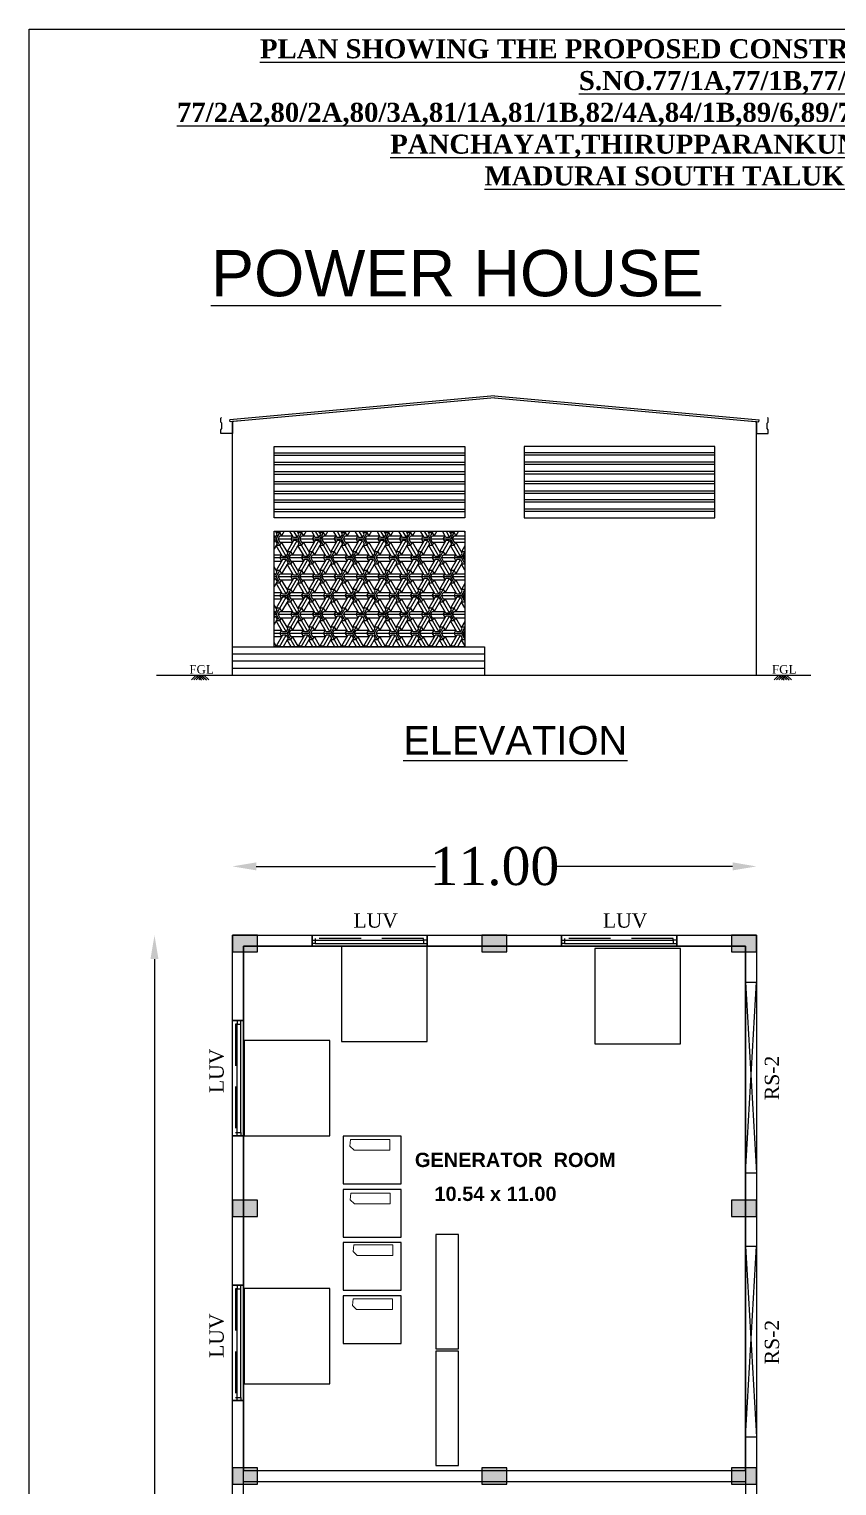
# Model space of a CAD drawing. Header units: metres. Extents: x 1422408 to 2565053, y 3723 to 80428.
# Drawn here: x 2267718.24 to 2267735.19, y 4124.18 to 4154.74 of the extents above; entities that cross this region are included whole.
import ezdxf
from ezdxf.enums import TextEntityAlignment as Align

# ---------------------------------------------------------------- set-up
doc = ezdxf.new("R2010")
doc.units = ezdxf.units.M
doc.header["$LTSCALE"] = 3.5
doc.header["$MEASUREMENT"] = 0
doc.linetypes.add('CARTON WORKING$0$HIDDEN', pattern=[0.375, 0.25, -0.125])
doc.linetypes.add('HIDDEN', pattern=[0.375, 0.25, -0.125])
doc.layers.get('0').update_dxf_attribs({"linetype": 'CONTINUOUS'})
doc.layers.get('DEFPOINTS').update_dxf_attribs({"linetype": 'CONTINUOUS'})
for name, color, linetype in [('BLK_2_FLR_0_AC_ROOM_2', 117, 'CONTINUOUS'), ('BLK_2_FLR_0_AC_ROOM_3', 117, 'CONTINUOUS'), ('BLK_2_FLR_0_ROOM_3_LIGHT_VENTILATION_1', 232, 'CONTINUOUS'), ('BLK_2_FLR_0_URINAL', 235, 'CONTINUOUS'), ('BLK_2_FLR_0_WATER_CLOSET', 213, 'CONTINUOUS')]:
    doc.layers.add(name, color=color, linetype=linetype)
doc.layers.add('BLK_2_FLR_0_BLT_UP_AREA', color=1, linetype='CONTINUOUS', plot=False)
doc.layers.add('BLK_2_FLR_0_WASH', color=243, linetype='CONTINUOUS', lineweight=5)
doc.styles.add('ANAND', font='times.ttf')
doc.styles.add('ROOM TEXT 10.5', font='swisse.ttf')
doc.styles.add('SIKKIM-ARE', font='arialbd.ttf')
doc.styles.add('style1jaya', font='times.ttf')
doc.styles.add('thin2', font='arial.ttf', dxfattribs={"height": 0.3})
doc.dimstyles.new('STANDARD$0', dxfattribs={"dimtxt": 0.25, "dimasz": 0.1, "dimexe": 2, "dimexo": 2, "dimgap": 0, "dimtad": 0, "dimzin": 0, "dimdsep": 46, "dimtxsty": 'ANAND', "dimcen": 0.0625, "dimdle": 2.5, "dimse1": 1, "dimse2": 1, "dimclrd": 2, "dimclre": 9, "dimadec": 0, "dimazin": 0, "dimtfac": 1, "dimtix": 1, "dimtofl": 0, "dimtmove": 2, "dimatfit": 3, "dimldrblk": 'OBLIQUE', "dimfxl": 0, "dimtolj": 1, "dimtzin": 0, "dimarcsym": 0})

# ---------------------------------------------------------------- blocks, each defined once
blk = doc.blocks.new('*D549')
at = {"lineweight": -2}
for p, q in [((2267720.869, 4135.232), (2267720.869, 4120.073)), ((2267720.869, 4102.382), (2267720.869, 4117.541))]:
    blk.add_line(p, q, dxfattribs=at)
for points in [[(2267720.785, 4135.232), (2267720.952, 4135.232), (2267720.869, 4135.732)], [(2267720.785, 4102.382), (2267720.952, 4102.382), (2267720.869, 4101.882)]]:
    blk.add_solid(points)
at = {"layer": 'DEFPOINTS', "color": 0}
for p in [(2267720.457, 4135.732), (2267720.869, 4135.732), (2267720.457, 4101.882)]:
    blk.add_point(p, dxfattribs=at)
at = {"color": 0, "lineweight": -2, "insert": (2267720.869, 4118.807), "char_height": 0.8, "attachment_point": 5, "rotation": 90, "style": 'ANAND'}
blk.add_mtext('\\A1;33.85', dxfattribs=at)
blk = doc.blocks.new('_Oblique')
at = {"color": 0, "linetype": 'ByBlock', "lineweight": -2}
blk.add_line((-0.5, -0.5), (0.5, 0.5), dxfattribs=at)
blk = doc.blocks.new('*D550')
at = {"lineweight": -2}
for p, q in [((2267723.004, 4137.176), (2267726.765, 4137.176)), ((2267733.004, 4137.176), (2267729.243, 4137.176))]:
    blk.add_line(p, q, dxfattribs=at)
for points in [[(2267723.004, 4137.26), (2267723.004, 4137.093), (2267722.504, 4137.176)], [(2267733.004, 4137.26), (2267733.004, 4137.093), (2267733.504, 4137.176)]]:
    blk.add_solid(points)
at = {"layer": 'DEFPOINTS', "color": 0}
for p in [(2267733.504, 4137.176), (2267733.504, 4137.176), (2267722.504, 4136.854)]:
    blk.add_point(p, dxfattribs=at)
at = {"color": 0, "lineweight": -2, "insert": (2267728.004, 4137.176), "char_height": 0.8, "attachment_point": 5, "style": 'ANAND'}
blk.add_mtext('\\A1;11.00', dxfattribs=at)

msp = doc.modelspace()

# ---------------------------------------------------------------- hatches: boundary and pattern name
h = msp.add_hatch()
h.set_pattern_fill('ESCHER', color=256, scale=0.015)
h.set_pattern_definition([(60, (2261769.99372, 4633.03665), (-0.4572, -1e-10), [0.4191, -0.0381]), (180, (2261769.99372, 4633.03665), (0.2286, -0.395946814), [0.4191, -0.0381]), (300, (2261769.99372, 4633.03665), (0.4572, -1e-10), [0.4191, -0.0381]), (60, (2261770.03182, 4633.03665), (-0.4572, -1e-10), [0.0762, -0.381]), (300, (2261770.03182, 4633.03665), (0.4572, -1e-10), [0.0762, -0.381]), (60, (2261769.97467, 4633.06964), (-0.4572, -1e-10), [0.0762, -0.381]), (180, (2261769.97467, 4633.06964), (0.2286, -0.395946814), [0.0762, -0.381]), (300, (2261769.97467, 4633.00365), (0.4572, -1e-10), [0.0762, -0.381]), (180, (2261769.97467, 4633.00365), (0.2286, -0.395946814), [0.0762, -0.381]), (60, (2261769.84132, 4633.03665), (-0.4572, -1e-10), [0.0762, -0.381]), (300, (2261769.84132, 4633.03665), (0.4572, -1e-10), [0.0762, -0.381]), (60, (2261770.06992, 4632.90467), (-0.4572, -1e-10), [0.0762, -0.381]), (180, (2261770.06992, 4632.90467), (0.2286, -0.395946814), [0.0762, -0.381]), (300, (2261770.06992, 4633.16863), (0.4572, -1e-10), [0.0762, -0.381]), (180, (2261770.06992, 4633.16863), (0.2286, -0.395946814), [0.0762, -0.381]), (0, (2261770.06992, 4633.10264), (-0.2286, 0.395946814), [0.2667, -0.1905]), (0, (2261770.06992, 4632.97066), (-0.2286, 0.395946814), [0.2667, -0.1905]), (120, (2261770.01277, 4633.13563), (-0.4572, 1e-10), [0.2667, -0.1905]), (120, (2261769.89847, 4633.06964), (-0.4572, 1e-10), [0.2667, -0.1905]), (240, (2261769.89847, 4633.00365), (0.2286, -0.395946815), [0.2667, -0.1905]), (240, (2261770.01277, 4632.93766), (0.2286, -0.395946815), [0.2667, -0.1905])])
h.paths.add_polyline_path([(2267723.38062, 4144.20542), (2267723.38062, 4141.78542), (2267727.38062, 4141.78542), (2267727.38062, 4144.20542)])
h = msp.add_hatch(color=256)
h.dxf.hatch_style = 1
h.paths.add_polyline_path([(2267722.5039, 4135.73237), (2267722.50392, 4135.38568), (2267723.02891, 4135.38571), (2267723.02889, 4135.7324)])
h = msp.add_hatch(color=256)
h.dxf.hatch_style = 1
h.paths.add_polyline_path([(2267727.74141, 4135.73238), (2267727.74143, 4135.38569), (2267728.26641, 4135.38572), (2267728.26639, 4135.73241)])
h = msp.add_hatch(color=256)
h.dxf.hatch_style = 1
h.paths.add_polyline_path([(2267732.97892, 4135.73237), (2267732.97894, 4135.38568), (2267733.50392, 4135.38571), (2267733.5039, 4135.7324)])
h = msp.add_hatch(color=256)
h.dxf.hatch_style = 1
h.paths.add_polyline_path([(2267722.50391, 4130.17571), (2267722.50393, 4129.82902), (2267723.02892, 4129.82905), (2267723.0289, 4130.17574)])
h = msp.add_hatch(color=256)
h.dxf.hatch_style = 1
h.paths.add_polyline_path([(2267732.97893, 4130.17571), (2267732.97895, 4129.82902), (2267733.50393, 4129.82905), (2267733.50391, 4130.17574)])
h = msp.add_hatch(color=256)
h.dxf.hatch_style = 1
h.paths.add_polyline_path([(2267722.5039, 4124.5607), (2267722.50392, 4124.21401), (2267723.02891, 4124.21404), (2267723.02889, 4124.56073)])
h = msp.add_hatch(color=256)
h.dxf.hatch_style = 1
h.paths.add_polyline_path([(2267727.74141, 4124.56071), (2267727.74143, 4124.21402), (2267728.26641, 4124.21405), (2267728.26639, 4124.56074)])
h = msp.add_hatch(color=256)
h.dxf.hatch_style = 1
h.paths.add_polyline_path([(2267732.97892, 4124.5607), (2267732.97894, 4124.21401), (2267733.50392, 4124.21404), (2267733.5039, 4124.56073)])

# ---------------------------------------------------------------- linework, layer by layer
for p, q in [((2267722.50392, 4141.18542), (2267722.50392, 4146.50978)), ((2267733.50392, 4141.18542), (2267733.50392, 4146.50996)), ((2267721.74467, 4141.18542), (2267721.64337, 4141.08861)), ((2267721.79773, 4141.18542), (2267721.69353, 4141.08767)), ((2267721.74467, 4141.18542), (2267721.8561, 4141.08767)), ((2267721.85079, 4141.18542), (2267721.74659, 4141.08767)), ((2267721.79773, 4141.18542), (2267721.90471, 4141.08767)), ((2267721.90385, 4141.18542), (2267721.79965, 4141.08767)), ((2267721.85079, 4141.18542), (2267721.95777, 4141.08767)), ((2267721.90385, 4141.18542), (2267722.01083, 4141.08767)), ((2267733.97347, 4141.18542), (2267733.87216, 4141.08861)), ((2267734.02653, 4141.18542), (2267733.92233, 4141.08767)), ((2267733.97347, 4141.18542), (2267734.08489, 4141.08767)), ((2267734.07958, 4141.18542), (2267733.97539, 4141.08767)), ((2267734.02653, 4141.18542), (2267734.13351, 4141.08767)), ((2267734.13264, 4141.18542), (2267734.02844, 4141.08767)), ((2267734.07958, 4141.18542), (2267734.18657, 4141.08767)), ((2267734.13264, 4141.18542), (2267734.23962, 4141.08767)), ((2267724.23789, 4135.63199), (2267726.51613, 4135.63212)), ((2267724.2379, 4135.55605), (2267726.51613, 4135.55618)), ((2267729.4754, 4135.63199), (2267731.75363, 4135.63212)), ((2267729.47541, 4135.55605), (2267731.75364, 4135.55618)), ((2267722.60408, 4131.59089), (2267722.60395, 4133.86912)), ((2267722.68002, 4131.59089), (2267722.67989, 4133.86912)), ((2267722.6044, 4126.03423), (2267722.60427, 4128.31246)), ((2267722.68034, 4126.03423), (2267722.68021, 4128.31247))]:
    msp.add_line(p, q)
at = {"linetype": 'ByBlock', "lineweight": 13}
for p, q in [((2267724.17515, 4135.73224), (2267726.59515, 4135.73238)), ((2267724.17517, 4135.50233), (2267724.17515, 4135.73224)), ((2267726.59515, 4135.73238), (2267726.59517, 4135.50246)), ((2267729.41266, 4135.73224), (2267731.83266, 4135.73238)), ((2267729.41268, 4135.50233), (2267729.41266, 4135.73224)), ((2267731.83266, 4135.73238), (2267731.83268, 4135.50246)), ((2267726.59517, 4135.50246), (2267724.17517, 4135.50233)), ((2267731.83268, 4135.50246), (2267729.41268, 4135.50233)), ((2267722.50369, 4133.94505), (2267722.7336, 4133.94507)), ((2267722.50383, 4131.52815), (2267722.50369, 4133.94505)), ((2267722.7336, 4133.94507), (2267722.73374, 4131.52816)), ((2267722.504, 4128.3884), (2267722.73392, 4128.38841)), ((2267722.50414, 4125.97149), (2267722.504, 4128.3884)), ((2267722.73392, 4128.38841), (2267722.73406, 4125.9715))]:
    msp.add_line(p, q, dxfattribs=at)
at = {"linetype": 'ByBlock', "lineweight": 30}
for p, q in [((2267726.59515, 4135.73217), (2267726.59517, 4135.50435)), ((2267731.83266, 4135.73217), (2267731.83267, 4135.50435)), ((2267722.73392, 4131.52507), (2267722.50707, 4131.52505)), ((2267722.73424, 4125.96841), (2267722.50739, 4125.9684))]:
    msp.add_line(p, q, dxfattribs=at)
at = {"color": 3, "ltscale": 0.05}
msp.add_lwpolyline([(2267718.2375, 4154.74073), (2267752.63331, 4154.74073), (2267752.63331, 4097.59833), (2267718.2375, 4097.59833)], close=True, dxfattribs=at)
for points in [[(2267728.00492, 4147.04545), (2267722.45249, 4146.54329)], [(2267728.00492, 4147.0073), (2267722.45591, 4146.50544)], [(2267728.00492, 4147.04545), (2267733.55734, 4146.54329)], [(2267728.00492, 4147.0073), (2267733.55392, 4146.50544)], [(2267722.67438, 4146.52562), (2267722.50527, 4146.50991), (2267722.50551, 4146.2573), (2267722.25951, 4146.25729), (2267722.25951, 4146.33779), (2267722.28307, 4146.36138), (2267722.28307, 4146.47117), (2267722.2595, 4146.49474), (2267722.2595, 4146.57642), (2267722.2766, 4146.59351)], [(2267722.45591, 4146.50544), (2267722.45249, 4146.54329)], [(2267733.33546, 4146.52562), (2267733.50456, 4146.50991), (2267733.50432, 4146.2573), (2267733.75032, 4146.25729), (2267733.75032, 4146.33779), (2267733.72676, 4146.36138), (2267733.72676, 4146.47117), (2267733.75033, 4146.49474), (2267733.75033, 4146.57642), (2267733.73324, 4146.59351)], [(2267733.55392, 4146.50544), (2267733.55734, 4146.54329)], [(2267723.38062, 4145.85418), (2267727.38062, 4145.85418)], [(2267723.38062, 4145.80649), (2267727.38062, 4145.80649)], [(2267732.62922, 4145.85418), (2267728.62922, 4145.85418)], [(2267732.62922, 4145.80649), (2267728.62922, 4145.80649)], [(2267723.38062, 4145.6544), (2267727.38062, 4145.6544)], [(2267723.38062, 4145.60527), (2267727.38062, 4145.60527)], [(2267732.62922, 4145.6544), (2267728.62922, 4145.6544)], [(2267732.62922, 4145.60527), (2267728.62922, 4145.60527)], [(2267723.38062, 4145.45954), (2267727.38062, 4145.45954)], [(2267723.38062, 4145.40404), (2267727.38062, 4145.40404)], [(2267723.38062, 4145.25195), (2267727.38062, 4145.25195)], [(2267723.38062, 4145.20282), (2267727.38062, 4145.20282)], [(2267732.62922, 4145.45954), (2267728.62922, 4145.45954)], [(2267732.62922, 4145.40404), (2267728.62922, 4145.40404)], [(2267732.62922, 4145.25195), (2267728.62922, 4145.25195)], [(2267732.62922, 4145.20282), (2267728.62922, 4145.20282)], [(2267723.38062, 4145.05073), (2267727.38062, 4145.05073)], [(2267723.38062, 4145.00159), (2267727.38062, 4145.00159)], [(2267723.38062, 4144.8695), (2267727.38062, 4144.8695)], [(2267732.62922, 4145.05073), (2267728.62922, 4145.05073)], [(2267732.62922, 4145.00159), (2267728.62922, 4145.00159)], [(2267732.62922, 4144.8695), (2267728.62922, 4144.8695)], [(2267723.38062, 4144.82037), (2267727.38062, 4144.82037)], [(2267723.38062, 4144.66828), (2267727.38062, 4144.66828)], [(2267723.38062, 4144.61976), (2267727.38062, 4144.61976)], [(2267732.62922, 4144.82037), (2267728.62922, 4144.82037)], [(2267732.62922, 4144.66828), (2267728.62922, 4144.66828)], [(2267732.62922, 4144.61976), (2267728.62922, 4144.61976)], [(2267722.50392, 4141.78542), (2267727.79701, 4141.78542), (2267727.79701, 4141.18542)], [(2267722.50392, 4141.63542), (2267727.79701, 4141.63542)], [(2267722.50392, 4141.48542), (2267727.79701, 4141.48542)], [(2267722.50392, 4141.33542), (2267727.79701, 4141.33542)], [(2267720.90895, 4141.18542), (2267734.64305, 4141.18542)], [(2267724.17516, 4135.63199), (2267724.23789, 4135.63199), (2267724.2379, 4135.55605), (2267724.21258, 4135.55605), (2267724.21258, 4135.55605), (2267724.17516, 4135.55605)], [(2267726.59516, 4135.63212), (2267726.51613, 4135.63212), (2267726.51613, 4135.55618), (2267726.54144, 4135.55618), (2267726.54144, 4135.55618), (2267726.59516, 4135.55618)], [(2267729.41267, 4135.63199), (2267729.4754, 4135.63199), (2267729.47541, 4135.55605), (2267729.45009, 4135.55605), (2267729.45009, 4135.55605), (2267729.41267, 4135.55605)], [(2267731.83267, 4135.63212), (2267731.75363, 4135.63212), (2267731.75364, 4135.55618), (2267731.77895, 4135.55618), (2267731.77895, 4135.55618), (2267731.83267, 4135.55618)], [(2267722.60395, 4133.94506), (2267722.60395, 4133.86912), (2267722.67989, 4133.86912), (2267722.67989, 4133.89444), (2267722.67989, 4133.89444), (2267722.67989, 4133.94506)], [(2267722.60733, 4131.52506), (2267722.60733, 4131.59089), (2267722.68327, 4131.59089), (2267722.68327, 4131.56558), (2267722.68327, 4131.56558), (2267722.68327, 4131.52506)], [(2267722.60426, 4128.3884), (2267722.60427, 4128.31246), (2267722.68021, 4128.31247), (2267722.68021, 4128.33778), (2267722.68021, 4128.33778), (2267722.6802, 4128.38841)], [(2267722.60765, 4125.9684), (2267722.60764, 4126.03423), (2267722.68358, 4126.03423), (2267722.68359, 4126.00892), (2267722.68359, 4126.00892), (2267722.68359, 4125.96841)]]:
    msp.add_lwpolyline(points)
for points in [[(2267723.38062, 4145.98542), (2267727.38062, 4145.98542), (2267727.38062, 4144.48542), (2267723.38062, 4144.48542)], [(2267732.62922, 4145.98542), (2267728.62922, 4145.98542), (2267728.62922, 4144.48542), (2267732.62922, 4144.48542)], [(2267722.50392, 4135.38568), (2267723.02891, 4135.38571), (2267723.02889, 4135.7324), (2267722.5039, 4135.73237)], [(2267727.74143, 4135.38569), (2267728.26641, 4135.38572), (2267728.26639, 4135.73241), (2267727.74141, 4135.73238)], [(2267732.97894, 4135.38568), (2267733.50392, 4135.38571), (2267733.5039, 4135.7324), (2267732.97892, 4135.73237)], [(2267722.50393, 4129.82902), (2267723.02892, 4129.82905), (2267723.0289, 4130.17574), (2267722.50391, 4130.17571)], [(2267732.97895, 4129.82902), (2267733.50393, 4129.82905), (2267733.50391, 4130.17574), (2267732.97893, 4130.17571)], [(2267722.50392, 4124.21401), (2267723.02891, 4124.21404), (2267723.02889, 4124.56073), (2267722.5039, 4124.5607)], [(2267727.74143, 4124.21402), (2267728.26641, 4124.21405), (2267728.26639, 4124.56074), (2267727.74141, 4124.56071)], [(2267732.97894, 4124.21401), (2267733.50392, 4124.21404), (2267733.5039, 4124.56073), (2267732.97892, 4124.5607)]]:
    msp.add_lwpolyline(points, close=True)
at = {"ltscale": 0.5}
msp.add_lwpolyline([(2267723.38062, 4144.20542), (2267727.38062, 4144.20542), (2267727.38062, 4141.78542), (2267723.38062, 4141.78542)], close=True, dxfattribs=at)
at = {"ltscale": 0.05}
for points in [[(2267722.50392, 4135.7324), (2267733.50392, 4135.7324), (2267733.50392, 4101.8824), (2267722.50392, 4101.8824), (2267722.50392, 4135.7324)], [(2267733.27392, 4134.74998), (2267733.50392, 4134.74998)], [(2267733.27392, 4130.74998), (2267733.50392, 4134.74998)], [(2267733.27392, 4134.74998), (2267733.50392, 4130.74998)], [(2267733.27392, 4130.74998), (2267733.50392, 4130.74998)], [(2267733.27392, 4129.20767), (2267733.50392, 4129.20767)], [(2267733.27392, 4125.20767), (2267733.50392, 4129.20767)], [(2267733.27392, 4129.20767), (2267733.50392, 4125.20767)], [(2267733.27392, 4125.20767), (2267733.50392, 4125.20767)], [(2267722.73392, 4124.5024), (2267733.27392, 4124.5024)], [(2267722.73392, 4124.2724), (2267733.27392, 4124.2724)]]:
    msp.add_lwpolyline(points, dxfattribs=at)
at = {"linetype": 'ByBlock', "lineweight": 30}
for points in [[(2267724.17517, 4135.50442), (2267724.17515, 4135.73224)], [(2267729.41267, 4135.50442), (2267729.41266, 4135.73224)], [(2267722.50694, 4133.94505), (2267722.73392, 4133.94507)], [(2267722.50725, 4128.3884), (2267722.73424, 4128.38841)]]:
    msp.add_lwpolyline(points, dxfattribs=at)
at = {"ltscale": 0.05}
msp.add_lwpolyline([(2267722.73392, 4135.5024), (2267733.27392, 4135.5024), (2267733.27392, 4102.1124), (2267722.73392, 4102.1124)], close=True, dxfattribs=at)
at = {"linetype": 'CARTON WORKING$0$HIDDEN'}
for points in [[(2267726.51613, 4135.63212), (2267726.51612, 4135.66628), (2267724.23789, 4135.66615), (2267724.2379, 4135.55605)], [(2267731.75363, 4135.63212), (2267731.75363, 4135.66628), (2267729.4754, 4135.66615), (2267729.47541, 4135.55605)], [(2267722.60395, 4133.86912), (2267722.56979, 4133.86912), (2267722.56992, 4131.59088), (2267722.68002, 4131.59089)], [(2267722.60427, 4128.31246), (2267722.57011, 4128.31246), (2267722.57024, 4126.03423), (2267722.68034, 4126.03423)]]:
    msp.add_lwpolyline(points, dxfattribs=at)
at = {"layer": 'BLK_2_FLR_0_AC_ROOM_2', "color": 3, "ltscale": 400}
msp.add_lwpolyline([(2267722.73392, 4124.2724), (2267733.27392, 4124.2724), (2267733.27392, 4110.2724), (2267722.73392, 4110.2724)], close=True, dxfattribs=at)
at = {"layer": 'BLK_2_FLR_0_AC_ROOM_3', "color": 3, "ltscale": 400}
msp.add_lwpolyline([(2267722.73392, 4124.5024), (2267733.27392, 4124.5024), (2267733.27392, 4135.5024), (2267722.73392, 4135.5024)], close=True, dxfattribs=at)
at = {"layer": 'BLK_2_FLR_0_BLT_UP_AREA', "color": 45, "ltscale": 400}
msp.add_lwpolyline([(2267722.5039, 4135.7324), (2267733.50392, 4135.7324), (2267733.50392, 4101.8824), (2267722.5039, 4101.8824)], close=True, dxfattribs=at)
at = {"layer": 'BLK_2_FLR_0_ROOM_3_LIGHT_VENTILATION_1', "ltscale": 400}
for points in [[(2267724.79517, 4133.50435), (2267726.59517, 4133.50435), (2267726.59517, 4135.50435), (2267724.79517, 4135.50435)], [(2267730.11171, 4133.45057), (2267731.91171, 4133.45057), (2267731.91171, 4135.45057), (2267730.11171, 4135.45057)], [(2267722.75039, 4131.52507), (2267724.55039, 4131.52507), (2267724.55039, 4133.52507), (2267722.75039, 4133.52507)], [(2267722.75069, 4126.31788), (2267724.55069, 4126.31788), (2267724.55069, 4128.31788), (2267722.75069, 4128.31788)]]:
    msp.add_lwpolyline(points, close=True, dxfattribs=at)
at = {"layer": 'BLK_2_FLR_0_URINAL'}
for points in [[(2267726.77094, 4127.0579), (2267727.25064, 4127.0579), (2267727.25064, 4129.45261), (2267726.77094, 4129.45261)], [(2267726.77094, 4124.61144), (2267727.25064, 4124.61144), (2267727.25064, 4127.00616), (2267726.77094, 4127.00616)]]:
    msp.add_lwpolyline(points, close=True, dxfattribs=at)
at = {"layer": 'BLK_2_FLR_0_WASH', "color": 60}
for points in [[(2267725.80778, 4131.22271), (2267725.80778, 4131.44822), (2267724.98568, 4131.44822), (2267724.97173, 4131.30902), (2267725.05805, 4131.22271), (2267725.80778, 4131.22271)], [(2267725.8154, 4130.09478), (2267725.8154, 4130.3203), (2267724.9933, 4130.3203), (2267724.97935, 4130.1811), (2267725.06567, 4130.09478), (2267725.8154, 4130.09478)], [(2267725.87359, 4129.01241), (2267725.87359, 4129.23792), (2267725.05149, 4129.23792), (2267725.03754, 4129.09872), (2267725.12386, 4129.01241), (2267725.87359, 4129.01241)], [(2267725.86146, 4127.88157), (2267725.86146, 4128.10708), (2267725.03937, 4128.10708), (2267725.02542, 4127.96788), (2267725.11173, 4127.88157), (2267725.86146, 4127.88157)]]:
    msp.add_lwpolyline(points, close=True, dxfattribs=at)
at = {"layer": 'BLK_2_FLR_0_WATER_CLOSET', "color": 2}
for points in [[(2267726.0463, 4130.51564), (2267726.0463, 4131.51564), (2267724.8263, 4131.51564), (2267724.8263, 4130.51564)], [(2267726.0463, 4129.40064), (2267726.0463, 4130.40064), (2267724.8263, 4130.40064), (2267724.8263, 4129.40064)], [(2267726.0463, 4128.28564), (2267726.0463, 4129.28564), (2267724.8263, 4129.28564), (2267724.8263, 4128.28564)], [(2267726.0463, 4127.17064), (2267726.0463, 4128.17064), (2267724.8263, 4128.17064), (2267724.8263, 4127.17064)]]:
    msp.add_lwpolyline(points, close=True, dxfattribs=at)

# ---------------------------------------------------------------- texts
at = {"ltscale": 0.22, "style": 'ROOM TEXT 10.5'}
for s, height, p in [('%%UPOWER HOUSE ', 0.972, (2267722.0528, 4149.13607)), ('%%UELEVATION', 0.6, (2267726.08969, 4139.52041))]:
    msp.add_text(s, height=height, dxfattribs=at).set_placement(p)
at = {"linetype": 'HIDDEN', "style": 'style1jaya'}
for p in [(2267721.82414, 4141.3094), (2267734.05294, 4141.3094)]:
    msp.add_text(' FGL', height=0.18, dxfattribs=at).set_placement(p, align=Align.MIDDLE_CENTER)
for s, height, style, p in [('LUV', 0.299981, 'style1jaya', (2267725.04495, 4135.89062)), ('LUV', 0.299981, 'style1jaya', (2267730.28246, 4135.89062)), ('GENERATOR  ROOM ', 0.2999806, 'SIKKIM-ARE', (2267726.33484, 4130.86936)), ('10.54 x 11.00', 0.2999806, 'SIKKIM-ARE', (2267726.74468, 4130.15713))]:
    msp.add_text(s, height=height, dxfattribs=dict(style=style)).set_placement(p)
at = {"style": 'style1jaya'}
for s, p in [('LUV', (2267722.32203, 4132.42199, 0.26533)), ('RS-2', (2267733.97771, 4132.27281)), ('LUV', (2267722.32234, 4126.86534, 0.26533)), ('RS-2', (2267733.97771, 4126.7305))]:
    msp.add_text(s, height=0.299981, rotation=90, dxfattribs=at).set_placement(p)
at = {"insert": (2267718.21239, 4154.52944), "char_height": 0.40011712, "attachment_point": 1, "style": 'thin2'}
msp.add_mtext_dynamic_manual_height_columns('\\A1;{\\fTimes New Roman|b1|i0|c0|p18;\\W8.05892;\\L    \\W1;PLAN SHOWING THE PROPOSED CONSTRUCTION OF INDUSRIAL BUILDING  IN \\P\\W9.5673;        \\W1;S.NO.77/1A,77/1B,77/1C,77/1D,77/2A1,\\P\\W6.89725;   \\W1;77/2A2,80/2A,80/3A,81/1A,81/1B,82/4A,84/1B,89/6,89/7,AT KUSAVAPATTI VILLAGE,VIRATHANUR \\P\\W8.38726;      \\W1;PANCHAYAT,THIRUPPARANKUNDRAM PANCHAYAT UNION,\\P\\W9.06269;       \\W1;MADURAI SOUTH TALUK,MADURAI  DISTRICT.}', width=32.5263835, gutter_width=2.5, heights=[473.14022], dxfattribs=at)

# ---------------------------------------------------------------- dimensions: what is measured, and where the dimension line sits
at = {"lineweight": -2}
dim = msp.add_linear_dim(base=(2267733.5039, 4137.17643), p1=(2267722.5039, 4136.85386), p2=(2267733.5039, 4137.17643), dimstyle='STANDARD$0', override={"dimtxt": 0.8, "dimasz": 0.5, "dimclrd": 256}, dxfattribs=at)
dim.commit()
dim.dimension.update_dxf_attribs({"geometry": '*D550', "text_midpoint": (2267728.0039, 4137.17643)})
dim = msp.add_linear_dim(base=(2267720.86871, 4135.73237), p1=(2267720.45685, 4101.8824), p2=(2267720.45685, 4135.73237), angle=90, dimstyle='STANDARD$0', override={"dimtxt": 0.8, "dimasz": 0.5, "dimclrd": 256}, dxfattribs=at)
dim.commit()
dim.dimension.update_dxf_attribs({"geometry": '*D549', "text_midpoint": (2267720.86871, 4118.80738)})

doc.saveas('drawing.dxf')
